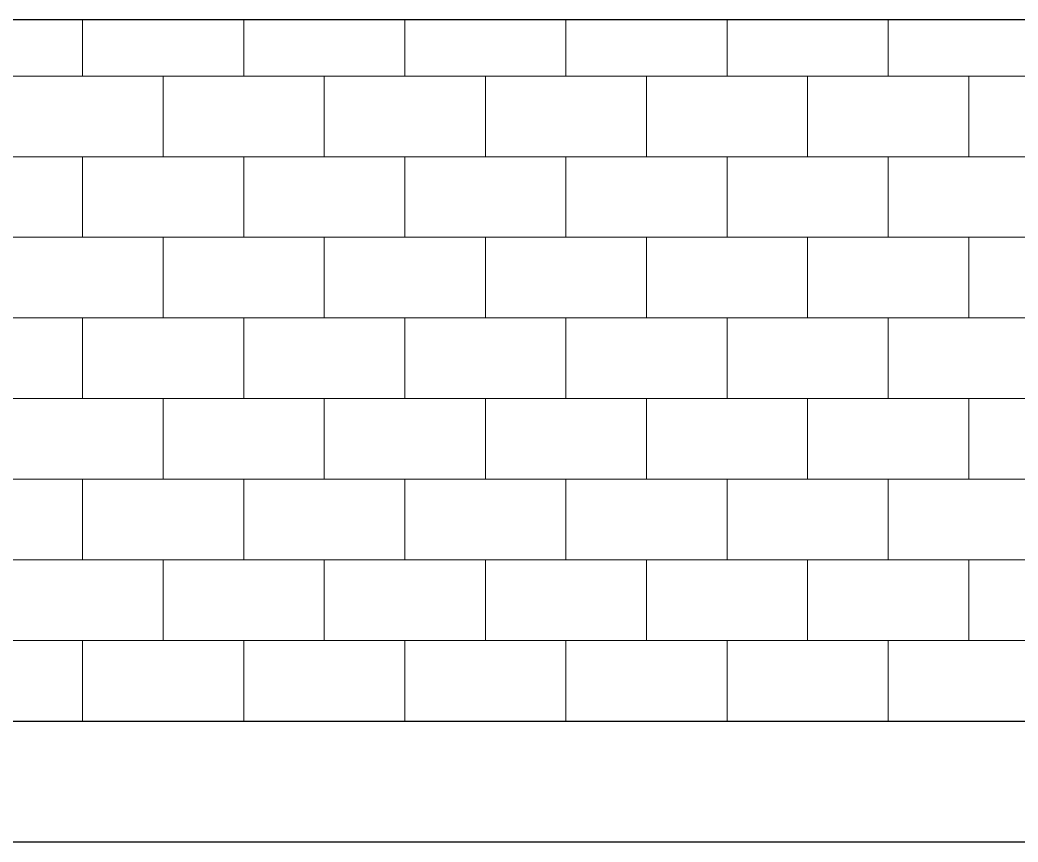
# Model space of a CAD drawing. Header units: millimetres. Extents: x -10020 to 20888, y -4665 to 12339.
# Drawn here: x 895 to 3413, y -305 to 1767 of the extents above; entities that cross this region are included whole.
import ezdxf

# ---------------------------------------------------------------- set-up
doc = ezdxf.new("R2010")
doc.units = ezdxf.units.MM
doc.linetypes.add('Grid Line 1_2_', pattern=[22.225, 12.7, -3.175, 3.175, -3.175])

msp = doc.modelspace()

# ---------------------------------------------------------------- hatches: boundary and pattern name
at = {"lineweight": 9}
h = msp.add_hatch(dxfattribs=at)
h.set_pattern_fill('FP_1', color=256, style=0, pattern_type=2)
h.set_pattern_definition([(0, (4710.82, 0), (0, 203.2), []), (90, (4710.82, 0), (-203.2, 203.2), [203.2, -203.2])])
h.paths.add_polyline_path([(-5450.9, 0), (4563.2, 0), (4563.2, 1767.1), (-7121.6, 1767.1), (-7121.6, 0), (-5453.7, 0)])

# ---------------------------------------------------------------- linework, layer by layer
for p, q in [((4563.2, 1767.1), (-7121.6, 1767.1)), ((-7416.9, 0), (4858.5, 0)), ((4825.4, -304.8), (-7269.3, -304.8))]:
    msp.add_line(p, q)
at = {"linetype": 'Grid Line 1_2_'}
msp.add_line((-7416.9, 0), (19186.7, 0), dxfattribs=at)

doc.saveas('drawing.dxf')
